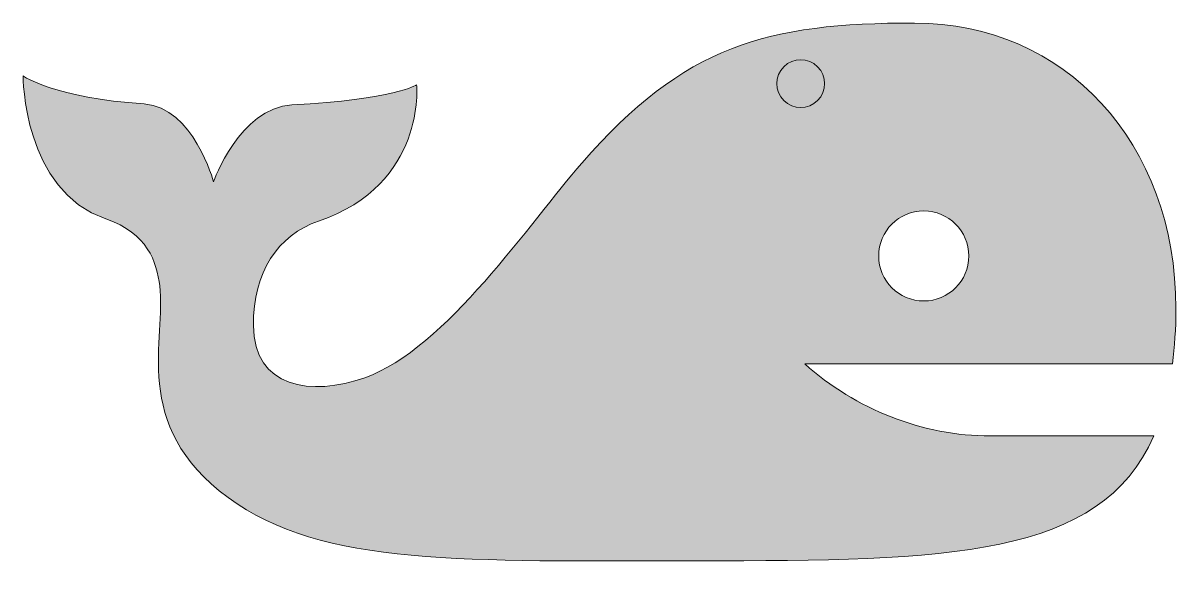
# Model space of a CAD drawing. Header units: inches. Extents: x 5 to 95, y 53.5 to 96.
import ezdxf

# ---------------------------------------------------------------- set-up
doc = ezdxf.new("R2010")
doc.units = ezdxf.units.IN
doc.header["$MEASUREMENT"] = 0
doc.layers.add('Layer 1', color=7, linetype='Continuous')

msp = doc.modelspace()

# ---------------------------------------------------------------- hatches: boundary and pattern name
at = {"layer": 'Layer 1', "true_color": 0xffffff}
h = msp.add_hatch(color=7, dxfattribs=at)
h.dxf.hatch_style = 2
edge = h.paths.add_edge_path()
edge.add_spline(control_points=[(94.723, 69.377), (94.887, 70.714), (95, 72.125), (95, 73.704), (95, 86.678), (86.327, 96.012), (74.593, 96.012), (63.089, 96.012), (56.62, 94.278), (48.617, 85.075), (44.641, 80.502), (37.969, 70.522), (31.677, 68.302), (27.509, 66.832), (23.007, 67.468), (22.983, 72.381), (22.962, 76.546), (24.881, 79.45), (28.076, 80.54), (36.479, 83.408), (35.724, 91.188), (35.724, 91.188), (35.724, 91.188), (33.991, 90.04), (25.987, 89.609), (21.887, 89.388), (19.872, 83.607), (19.872, 83.607), (19.872, 83.607), (18.284, 89.433), (14.46, 89.691), (7.521, 90.161), (5, 91.878), (5, 91.878), (5, 91.878), (5, 82.908), (11.469, 80.707), (14.728, 79.598), (15.424, 77.349), (15.67, 75.472), (16.199, 71.449), (13.311, 64.587), (21.006, 58.932), (28.375, 53.517), (39.55, 54.001), (57.686, 53.997), (77.27, 53.993), (89.1, 54.219), (93.27, 63.752), (93.27, 63.752), (80.54, 63.752), (80.54, 63.752), (75.185, 63.752), (70.015, 65.835), (66.022, 69.377), (66.022, 69.377), (80.54, 69.377), (80.54, 69.377), (80.54, 69.377), (94.723, 69.377), (94.723, 69.377)], knot_values=[0, 0, 0, 0, 1, 1, 1, 2, 2, 2, 3, 3, 3, 4, 4, 4, 5, 5, 5, 6, 6, 6, 7, 7, 7, 8, 8, 8, 9, 9, 9, 10, 10, 10, 11, 11, 11, 12, 12, 12, 13, 13, 13, 14, 14, 14, 15, 15, 15, 16, 16, 16, 17, 17, 17, 18, 18, 18, 19, 19, 19, 20, 20, 20, 20], degree=3, periodic=1)
edge = h.paths.add_edge_path()
edge.add_spline(control_points=[(75.312, 74.299), (73.371, 74.299), (71.796, 75.873), (71.796, 77.815), (71.796, 79.757), (73.37, 81.331), (75.312, 81.331), (77.254, 81.331), (78.828, 79.757), (78.828, 77.815), (78.828, 75.873), (77.254, 74.299), (75.312, 74.299)], knot_values=[0, 0, 0, 0, 1, 1, 1, 2, 2, 2, 3, 3, 3, 4, 4, 4, 4], degree=3, periodic=1)

# ---------------------------------------------------------------- linework, layer by layer
at = {"layer": 'Layer 1', "lineweight": 0}
for points, knots in [([(94.723, 69.377), (94.887, 70.714), (95, 72.125), (95, 73.704), (95, 86.678), (86.327, 96.012), (74.593, 96.012), (63.089, 96.012), (56.62, 94.278), (48.617, 85.075), (44.641, 80.502), (37.969, 70.522), (31.677, 68.302), (27.509, 66.832), (23.007, 67.468), (22.983, 72.381), (22.962, 76.546), (24.881, 79.45), (28.076, 80.54), (36.479, 83.408), (35.724, 91.188), (35.724, 91.188), (35.724, 91.188), (33.991, 90.04), (25.987, 89.609), (21.887, 89.388), (19.872, 83.607), (19.872, 83.607), (19.872, 83.607), (18.284, 89.433), (14.46, 89.691), (7.521, 90.161), (5, 91.878), (5, 91.878), (5, 91.878), (5, 82.908), (11.469, 80.707), (14.728, 79.598), (15.424, 77.349), (15.67, 75.472), (16.199, 71.449), (13.311, 64.587), (21.006, 58.932), (28.375, 53.517), (39.55, 54.001), (57.686, 53.997), (77.27, 53.993), (89.1, 54.219), (93.27, 63.752), (93.27, 63.752), (80.54, 63.752), (80.54, 63.752), (75.185, 63.752), (70.015, 65.835), (66.022, 69.377), (66.022, 69.377), (80.54, 69.377), (80.54, 69.377), (80.54, 69.377), (94.723, 69.377), (94.723, 69.377)], [0, 0, 0, 0, 1, 1, 1, 2, 2, 2, 3, 3, 3, 4, 4, 4, 5, 5, 5, 6, 6, 6, 7, 7, 7, 8, 8, 8, 9, 9, 9, 10, 10, 10, 11, 11, 11, 12, 12, 12, 13, 13, 13, 14, 14, 14, 15, 15, 15, 16, 16, 16, 17, 17, 17, 18, 18, 18, 19, 19, 19, 20, 20, 20, 20]), ([(67.028, 89.96), (66.299, 89.23), (65.116, 89.23), (64.386, 89.96), (63.657, 90.689), (63.657, 91.872), (64.386, 92.602), (65.116, 93.331), (66.299, 93.331), (67.028, 92.602), (67.758, 91.872), (67.758, 90.689), (67.028, 89.96)], [0, 0, 0, 0, 1, 1, 1, 2, 2, 2, 3, 3, 3, 4, 4, 4, 4]), ([(75.312, 74.299), (73.371, 74.299), (71.796, 75.873), (71.796, 77.815), (71.796, 79.757), (73.37, 81.331), (75.312, 81.331), (77.254, 81.331), (78.828, 79.757), (78.828, 77.815), (78.828, 75.873), (77.254, 74.299), (75.312, 74.299)], [0, 0, 0, 0, 1, 1, 1, 2, 2, 2, 3, 3, 3, 4, 4, 4, 4])]:
    msp.add_open_spline(points, degree=3, knots=knots, dxfattribs=at)

doc.saveas('drawing.dxf')
